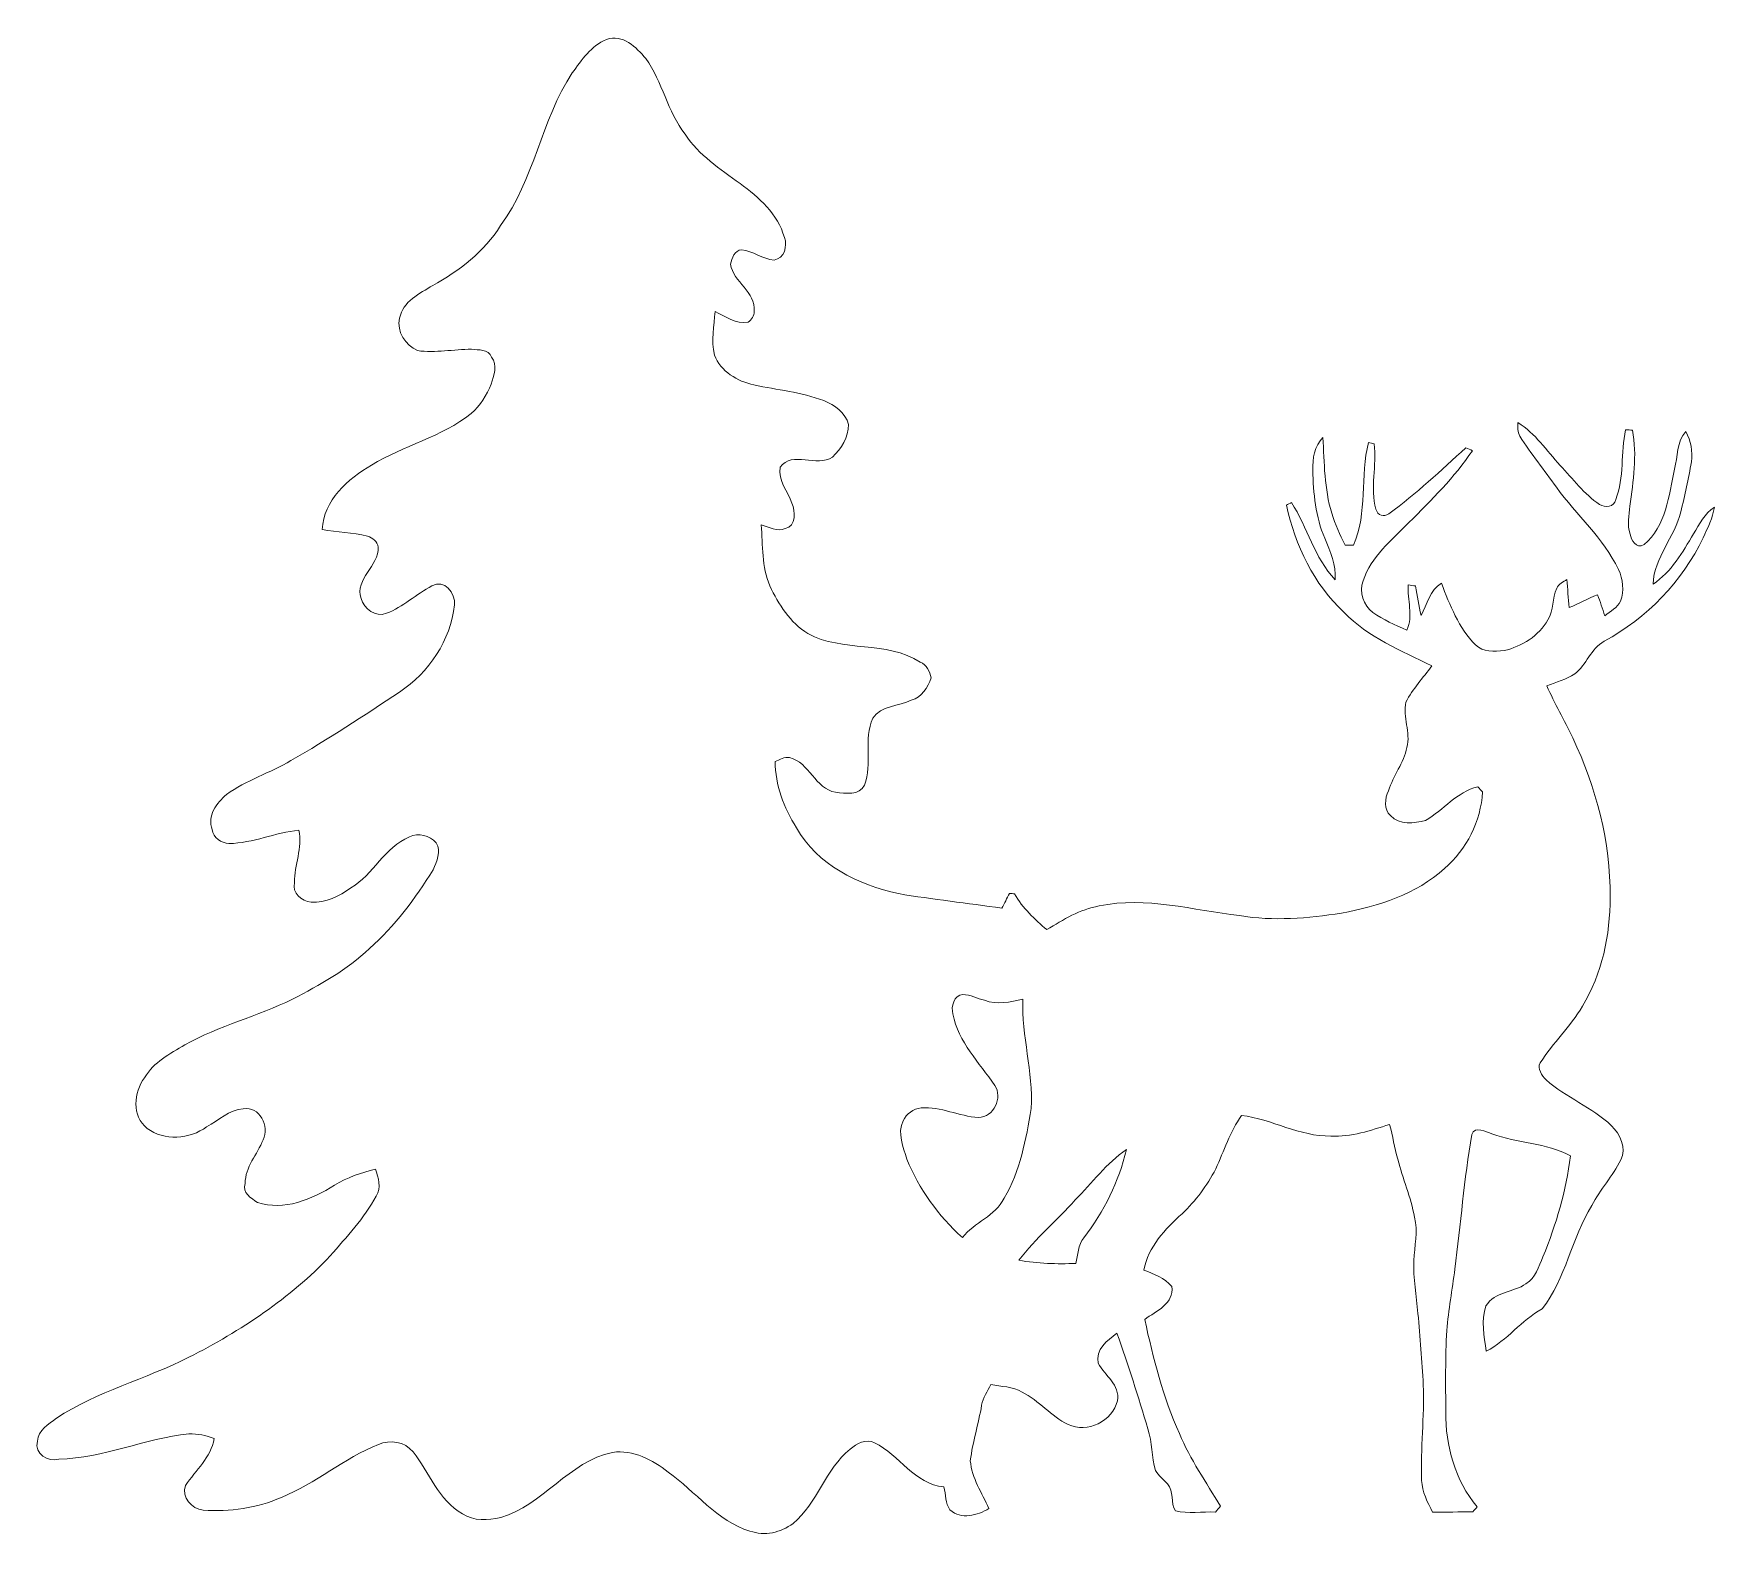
# Model space of a CAD drawing. Header units: centimetres. Extents: x -16.3 to 16.2, y -14.5 to 14.5.
import ezdxf

# ---------------------------------------------------------------- set-up
doc = ezdxf.new("R2010")
doc.units = ezdxf.units.CM
doc.header["$MEASUREMENT"] = 0
doc.layers.add('Layer 1', color=7, linetype='Continuous')

msp = doc.modelspace()

# ---------------------------------------------------------------- linework, layer by layer
at = {"layer": 'Layer 1', "color": 251, "lineweight": 9}
for points, knots in [([(-5.20546, 14.42999), (-4.8915, 14.54253), (-4.62796, 14.27653), (-4.44346, 14.06063), (-4.44346, 14.06063), (-4.12137, 13.60872), (-4.02471, 13.03722), (-3.68358, 12.59555), (-3.68358, 12.59555), (-3.41511, 12.19444), (-3.00977, 11.92103), (-2.62208, 11.64693), (-2.62208, 11.64693), (-2.25588, 11.37881), (-1.89147, 11.05391), (-1.76517, 10.60165), (-1.76517, 10.60165), (-1.69779, 10.43655), (-1.76729, 10.19313), (-1.96237, 10.16491), (-1.96237, 10.16491), (-2.18533, 10.17655), (-2.36807, 10.34623), (-2.59067, 10.36246), (-2.59067, 10.36246), (-2.7279, 10.35788), (-2.77941, 10.19701), (-2.80692, 10.08659), (-2.80692, 10.08659), (-2.75366, 9.73416), (-2.31303, 9.5546), (-2.34796, 9.17043), (-2.34796, 9.17043), (-2.34972, 9.08752), (-2.40193, 9.01415), (-2.46402, 8.96299), (-2.46402, 8.96299), (-2.70391, 8.91537), (-2.90147, 9.07659), (-3.10502, 9.1729), (-3.10502, 9.1729), (-3.12019, 8.8942), (-3.18581, 8.60422), (-3.11843, 8.32799), (-3.11843, 8.32799), (-2.99531, 8.00732), (-2.67322, 7.82281), (-2.3536, 7.74979), (-2.3536, 7.74979), (-1.90381, 7.65172), (-1.43709, 7.61291), (-1.00423, 7.4464), (-1.00423, 7.4464), (-0.79256, 7.36385), (-0.58478, 7.21357), (-0.52233, 6.98356), (-0.52233, 6.98356), (-0.52657, 6.73979), (-0.66098, 6.51648), (-0.83737, 6.35632), (-0.83737, 6.35632), (-1.13017, 6.14324), (-1.61877, 6.48896), (-1.84455, 6.15841), (-1.84455, 6.15841), (-1.89887, 5.89488), (-1.69003, 5.69557), (-1.61806, 5.46167), (-1.61806, 5.46167), (-1.54857, 5.30539), (-1.53481, 5.02282), (-1.74718, 4.97308), (-1.74718, 4.97308), (-1.9024, 4.90781), (-2.0608, 5.0073), (-2.21108, 5.04328), (-2.21108, 5.04328), (-2.18321, 4.64923), (-2.20156, 4.23542), (-2.0481, 3.86394), (-2.0481, 3.86394), (-1.87665, 3.5094), (-1.65369, 3.15204), (-1.30903, 2.9439), (-1.30903, 2.9439), (-0.64016, 2.57348), (0.21039, 2.81408), (0.8602, 2.3918), (0.8602, 2.3918), (0.98791, 2.34312), (1.04047, 2.20589), (1.07363, 2.08559), (1.07363, 2.08559), (1.00272, 1.90532), (0.89477, 1.70459), (0.6884, 1.65802), (0.6884, 1.65802), (0.44569, 1.5402), (0.10244, 1.55007), (-0.0549, 1.30489), (-0.0549, 1.30489), (-0.24223, 0.90026), (-0.05596, 0.42577), (-0.21365, 0.01302), (-0.21365, 0.01302), (-0.31278, -0.19406), (-0.58901, -0.14538), (-0.77387, -0.12597), (-0.77387, -0.12597), (-1.17462, -0.05683), (-1.27657, 0.45117), (-1.66357, 0.54466), (-1.66357, 0.54466), (-1.76305, 0.56441), (-1.85442, 0.50232), (-1.94473, 0.47093), (-1.94473, 0.47093), (-1.94368, 0.01232), (-1.77117, -0.42654), (-1.53198, -0.81072), (-1.53198, -0.81072), (-1.13158, -1.52827), (-0.3343, -1.91703), (0.43969, -2.0853), (0.43969, -2.0853), (1.10362, -2.1989), (1.77495, -2.26592), (2.44135, -2.36858), (2.44135, -2.36858), (2.48862, -2.27122), (2.53695, -2.17455), (2.58987, -2.08001), (2.58987, -2.08001), (2.61386, -2.08283), (2.66184, -2.08848), (2.68583, -2.0913), (2.68583, -2.0913), (2.84211, -2.36435), (3.07212, -2.58095), (3.3113, -2.78133), (3.3113, -2.78133), (3.62527, -2.5873), (3.95053, -2.3901), (4.31954, -2.32378), (4.31954, -2.32378), (5.22935, -2.1294), (6.13529, -2.40774), (7.03628, -2.51075), (7.03628, -2.51075), (7.68927, -2.61905), (8.35743, -2.56367), (9.00725, -2.46101), (9.00725, -2.46101), (9.72163, -2.32942), (10.45047, -2.09871), (10.99657, -1.59776), (10.99657, -1.59776), (11.43083, -1.23264), (11.69718, -0.68442), (11.73422, -0.11962), (11.73422, -0.11962), (11.70318, -0.08717), (11.67213, -0.05471), (11.6418, -0.02226), (11.6418, -0.02226), (11.23398, -0.11186), (10.97963, -0.4724), (10.63215, -0.66855), (10.63215, -0.66855), (10.41201, -0.72605), (10.1245, -0.76485), (9.95517, -0.57577), (9.95517, -0.57577), (9.81476, -0.4597), (9.84439, -0.24239), (9.91564, -0.09599), (9.91564, -0.09599), (10.00773, 0.19505), (10.20881, 0.44023), (10.27196, 0.74151), (10.27196, 0.74151), (10.34816, 1.03114), (10.182, 1.32888), (10.2515, 1.6171), (10.2515, 1.6171), (10.38344, 1.87287), (10.58205, 2.087), (10.75174, 2.31807), (10.75174, 2.31807), (10.15731, 2.61158), (9.52337, 2.87087), (9.05276, 3.35488), (9.05276, 3.35488), (8.46467, 3.89746), (8.11367, 4.64993), (7.94292, 5.42252), (7.94292, 5.42252), (7.96691, 5.43698), (8.01488, 5.4652), (8.03888, 5.47931), (8.03888, 5.47931), (8.34191, 4.9953), (8.48338, 4.40651), (8.88131, 3.98353), (8.88131, 3.98353), (8.91024, 4.2654), (8.78252, 4.52963), (8.6827, 4.78434), (8.6827, 4.78434), (8.50631, 5.1985), (8.45868, 5.6557), (8.45268, 6.10196), (8.45268, 6.10196), (8.44245, 6.32598), (8.48513, 6.56869), (8.64707, 6.73485), (8.64707, 6.73485), (8.67247, 6.24413), (8.67317, 5.74319), (8.81781, 5.2687), (8.81781, 5.2687), (8.888, 5.0581), (8.97338, 4.85207), (9.0771, 4.65522), (9.0771, 4.65522), (9.13072, 4.65381), (9.18469, 4.65205), (9.23902, 4.64993), (9.23902, 4.64993), (9.51384, 5.28035), (9.36391, 5.9859), (9.52759, 6.63854), (9.52759, 6.63854), (9.55582, 6.63219), (9.61191, 6.61914), (9.64013, 6.61279), (9.64013, 6.61279), (9.68811, 6.19263), (9.55723, 5.76083), (9.67047, 5.34808), (9.67047, 5.34808), (9.70081, 5.2306), (9.82569, 5.18192), (9.92271, 5.26059), (9.92271, 5.26059), (10.45399, 5.64124), (10.92389, 6.09985), (11.41108, 6.53482), (11.41108, 6.53482), (11.45235, 6.51613), (11.49363, 6.49778), (11.53561, 6.47873), (11.53561, 6.47873), (11.19095, 5.96262), (10.74468, 5.52553), (10.309, 5.08738), (10.309, 5.08738), (9.97457, 4.74836), (9.57699, 4.43227), (9.42318, 3.96202), (9.42318, 3.96202), (9.34698, 3.73977), (9.42565, 3.49317), (9.61262, 3.35206), (9.61262, 3.35206), (9.81335, 3.20778), (10.0416, 3.10935), (10.26736, 3.01163), (10.26736, 3.01163), (10.40284, 3.28503), (10.27267, 3.59689), (10.2956, 3.88546), (10.2956, 3.88546), (10.34322, 3.87841), (10.3912, 3.871), (10.43953, 3.86324), (10.43953, 3.86324), (10.47304, 3.67274), (10.49527, 3.47906), (10.5443, 3.29103), (10.5443, 3.29103), (10.66037, 3.50764), (10.70905, 3.78351), (10.9373, 3.91545), (10.9373, 3.91545), (11.10416, 3.49317), (11.2675, 3.05079), (11.59558, 2.72341), (11.59558, 2.72341), (11.74516, 2.58265), (11.95965, 2.595), (12.15015, 2.61299), (12.15015, 2.61299), (12.49199, 2.6959), (12.82113, 2.89592), (12.99576, 3.20954), (12.99576, 3.20954), (13.11288, 3.39475), (13.07795, 3.62547), (13.16685, 3.8202), (13.16685, 3.8202), (13.2046, 3.9031), (13.2935, 3.9405), (13.36476, 3.98883), (13.36476, 3.98883), (13.37746, 3.80856), (13.38734, 3.62652), (13.40604, 3.4459), (13.40604, 3.4459), (13.5916, 3.5214), (13.76552, 3.623), (13.9539, 3.69249), (13.9539, 3.69249), (14.00823, 3.5602), (14.05338, 3.42544), (14.09466, 3.28786), (14.09466, 3.28786), (14.20155, 3.37429), (14.34337, 3.43885), (14.39981, 3.5722), (14.39981, 3.5722), (14.47248, 3.77081), (14.45167, 3.99518), (14.35995, 4.18356), (14.35995, 4.18356), (14.06961, 4.78928), (13.54927, 5.23272), (13.16227, 5.77106), (13.16227, 5.77106), (12.9319, 6.10479), (12.66908, 6.41594), (12.45389, 6.75954), (12.45389, 6.75954), (12.40309, 6.83715), (12.41897, 6.93381), (12.41791, 7.02095), (12.41791, 7.02095), (12.75163, 6.81281), (12.97212, 6.4805), (13.23353, 6.19545), (13.23353, 6.19545), (13.47659, 5.93475), (13.69496, 5.63806), (13.99694, 5.44015), (13.99694, 5.44015), (14.10101, 5.36642), (14.27952, 5.39006), (14.30668, 5.53505), (14.30668, 5.53505), (14.47848, 5.96191), (14.39805, 6.43851), (14.49718, 6.88125), (14.49718, 6.88125), (14.53105, 6.88019), (14.59913, 6.87808), (14.633, 6.87702), (14.633, 6.87702), (14.72155, 6.38807), (14.64923, 5.89312), (14.57726, 5.40699), (14.57726, 5.40699), (14.56456, 5.22813), (14.52505, 5.04222), (14.58537, 4.86618), (14.58537, 4.86618), (14.60725, 4.75294), (14.6965, 4.57338), (14.8556, 4.66263), (14.8556, 4.66263), (15.27682, 5.02105), (15.33855, 5.61513), (15.44439, 6.12348), (15.44439, 6.12348), (15.50753, 6.36443), (15.48249, 6.65653), (15.66523, 6.8495), (15.66523, 6.8495), (15.7566, 6.66994), (15.80316, 6.46286), (15.77, 6.26213), (15.77, 6.26213), (15.71391, 5.93757), (15.64371, 5.61548), (15.56645, 5.29551), (15.56645, 5.29551), (15.44403, 4.80657), (15.05316, 4.42027), (15.02846, 3.90028), (15.02846, 3.90028), (15.38406, 4.13488), (15.59961, 4.51517), (15.81304, 4.87148), (15.81304, 4.87148), (15.92487, 5.05845), (16.0307, 5.26235), (16.21485, 5.389), (16.21485, 5.389), (16.18381, 5.17839), (16.08856, 4.98648), (15.99719, 4.79669), (15.99719, 4.79669), (15.59855, 3.94438), (14.90817, 3.24164), (14.08267, 2.79503), (14.08267, 2.79503), (13.82584, 2.65356), (13.74365, 2.33853), (13.51716, 2.16355), (13.51716, 2.16355), (13.35206, 2.05349), (13.15909, 2.00233), (12.97565, 1.93354), (12.97565, 1.93354), (13.12382, 1.59029), (13.3189, 1.26997), (13.47518, 0.93024), (13.47518, 0.93024), (13.92603, -0.03213), (14.21213, -1.08518), (14.19873, -2.15339), (14.19873, -2.15339), (14.20261, -2.88575), (14.04492, -3.63188), (13.66286, -4.26335), (13.66286, -4.26335), (13.43144, -4.65635), (13.09665, -4.97349), (12.84759, -5.35414), (12.84759, -5.35414), (12.78233, -5.47267), (12.88252, -5.59932), (12.96013, -5.68469), (12.96013, -5.68469), (13.34783, -6.02724), (13.85018, -6.21245), (14.22448, -6.57228), (14.22448, -6.57228), (14.39135, -6.73491), (14.52258, -7.00479), (14.40687, -7.23233), (14.40687, -7.23233), (14.24918, -7.54418), (14.00717, -7.80489), (13.8456, -8.11568), (13.8456, -8.11568), (13.45684, -8.74927), (13.34183, -9.5208), (12.88498, -10.11523), (12.88498, -10.11523), (12.48035, -10.33042), (12.21294, -10.72307), (11.80513, -10.93226), (11.80513, -10.93226), (11.76139, -10.6444), (11.70212, -10.34136), (11.79949, -10.05737), (11.79949, -10.05737), (11.96071, -9.77727), (12.33218, -9.80267), (12.57242, -9.62734), (12.57242, -9.62734), (12.76187, -9.51692), (12.81725, -9.2929), (12.90015, -9.10734), (12.90015, -9.10734), (13.15627, -8.48187), (13.3503, -7.82852), (13.43285, -7.15613), (13.43285, -7.15613), (12.96295, -6.90319), (12.40803, -6.9113), (11.91343, -6.7268), (11.91343, -6.7268), (11.79596, -6.69646), (11.58641, -6.56558), (11.52432, -6.74232), (11.52432, -6.74232), (11.37474, -7.6038), (11.31336, -8.47905), (11.19694, -9.34547), (11.19694, -9.34547), (11.15038, -9.74093), (11.07171, -10.13216), (11.04207, -10.5301), (11.04207, -10.5301), (11.01068, -11.05327), (11.01985, -11.57785), (11.02161, -12.10207), (11.02161, -12.10207), (11.01703, -12.75965), (11.19765, -13.42922), (11.62768, -13.93899), (11.62768, -13.93899), (11.60052, -13.9718), (11.57336, -14.00531), (11.5469, -14.03882), (11.5469, -14.03882), (11.2869, -14.04059), (11.02761, -14.042), (10.76832, -14.04412), (10.76832, -14.04412), (10.66848, -13.85044), (10.5623, -13.65218), (10.55524, -13.42852), (10.55524, -13.42852), (10.53266, -12.81327), (10.61027, -12.19909), (10.58734, -11.58384), (10.58734, -11.58384), (10.563, -11.12206), (10.52596, -10.66168), (10.48398, -10.20166), (10.48398, -10.20166), (10.45258, -9.86158), (10.38979, -9.52292), (10.40707, -9.18002), (10.40707, -9.18002), (10.41201, -8.90026), (10.49033, -8.61628), (10.41519, -8.3397), (10.41519, -8.3397), (10.34922, -7.95447), (10.19012, -7.59428), (10.0931, -7.21751), (10.0931, -7.21751), (10.03313, -6.99597), (9.99538, -6.76913), (9.93506, -6.54794), (9.93506, -6.54794), (9.56605, -6.66189), (9.19387, -6.79594), (8.80088, -6.77195), (8.80088, -6.77195), (8.19586, -6.78677), (7.66352, -6.44211), (7.07227, -6.37367), (7.07227, -6.37367), (6.85037, -6.69046), (6.73536, -7.06053), (6.57485, -7.40837), (6.57485, -7.40837), (6.4034, -7.72657), (6.19208, -8.02784), (5.92503, -8.27338), (5.92503, -8.27338), (5.60048, -8.57042), (5.26287, -8.91085), (5.18737, -9.36311), (5.18737, -9.36311), (5.37893, -9.44037), (5.58778, -9.51833), (5.7243, -9.68025), (5.7243, -9.68025), (5.77687, -10.00446), (5.42479, -10.15827), (5.20219, -10.31737), (5.20219, -10.31737), (5.36553, -11.06949), (5.55391, -11.82091), (5.87282, -12.5247), (5.87282, -12.5247), (6.0792, -13.02388), (6.39317, -13.46591), (6.6641, -13.93052), (6.6641, -13.93052), (6.6327, -13.96756), (6.60166, -14.00531), (6.57062, -14.04341), (6.57062, -14.04341), (6.31556, -14.02507), (6.04251, -14.08398), (5.79556, -14.01625), (5.79556, -14.01625), (5.69114, -13.87267), (5.77722, -13.63419), (5.64175, -13.49907), (5.64175, -13.49907), (5.56696, -13.40982), (5.46501, -13.34315), (5.41033, -13.23943), (5.41033, -13.23943), (5.33483, -12.9752), (5.34612, -12.69403), (5.26252, -12.43157), (5.26252, -12.43157), (5.07519, -11.81244), (4.88398, -11.19402), (4.66385, -10.58619), (4.66385, -10.58619), (4.47829, -10.72271), (4.24546, -10.90016), (4.30472, -11.16615), (4.30472, -11.16615), (4.42855, -11.40745), (4.73158, -11.58173), (4.67408, -11.889), (4.67408, -11.889), (4.58165, -12.28411), (4.08988, -12.52576), (3.72088, -12.34761), (3.72088, -12.34761), (3.38962, -12.18921), (3.15925, -11.88547), (2.83082, -11.72248), (2.83082, -11.72248), (2.64879, -11.61454), (2.4283, -11.61454), (2.22651, -11.5782), (2.22651, -11.5782), (2.15737, -11.7052), (2.07235, -11.83008), (2.04906, -11.97613), (2.04906, -11.97613), (1.98874, -12.33667), (1.8755, -12.68627), (1.82963, -13.04893), (1.82963, -13.04893), (1.85786, -13.38795), (2.05612, -13.67229), (2.19088, -13.97427), (2.19088, -13.97427), (1.9651, -14.10373), (1.65325, -14.19793), (1.43558, -14.00037), (1.43558, -14.00037), (1.34668, -13.87161), (1.35903, -13.70298), (1.31987, -13.55587), (1.31987, -13.55587), (0.74802, -13.50542), (0.46227, -12.93463), (-0.01998, -12.7025), (-0.01998, -12.7025), (-0.18508, -12.62136), (-0.36535, -12.71943), (-0.49376, -12.82456), (-0.49376, -12.82456), (-0.97318, -13.21262), (-1.12241, -13.86878), (-1.5976, -14.26248), (-1.5976, -14.26248), (-1.83149, -14.43993), (-2.14935, -14.51225), (-2.43051, -14.40959), (-2.43051, -14.40959), (-3.06904, -14.21945), (-3.48143, -13.64124), (-4.00954, -13.27188), (-4.00954, -13.27188), (-4.31046, -13.02882), (-4.68829, -12.83303), (-5.08763, -12.88806), (-5.08763, -12.88806), (-5.9336, -13.06375), (-6.43314, -13.90653), (-7.24911, -14.14924), (-7.24911, -14.14924), (-7.49253, -14.20569), (-7.77228, -14.21909), (-7.98994, -14.07516), (-7.98994, -14.07516), (-8.45207, -13.81305), (-8.62988, -13.2733), (-8.94386, -12.87677), (-8.94386, -12.87677), (-9.10578, -12.67992), (-9.38659, -12.63653), (-9.61449, -12.7346), (-9.61449, -12.7346), (-10.27593, -13.00307), (-10.82346, -13.48884), (-11.48527, -13.75731), (-11.48527, -13.75731), (-11.95905, -13.9665), (-12.48574, -14.04094), (-13.0008, -14.00496), (-13.0008, -14.00496), (-13.22129, -13.97568), (-13.43225, -13.76225), (-13.34053, -13.52553), (-13.34053, -13.52553), (-13.14332, -13.23167), (-12.85581, -12.98755), (-12.78596, -12.62136), (-12.78596, -12.62136), (-12.94259, -12.56315), (-13.10946, -12.52223), (-13.27773, -12.53105), (-13.27773, -12.53105), (-14.12828, -12.61925), (-14.92908, -12.99601), (-15.78845, -13.02), (-15.78845, -13.02), (-15.99377, -13.07856), (-16.27916, -12.91417), (-16.20191, -12.6711), (-16.20191, -12.6711), (-16.19132, -12.45838), (-15.99271, -12.33879), (-15.83819, -12.22696), (-15.83819, -12.22696), (-15.04621, -11.70837), (-14.11593, -11.47378), (-13.27738, -11.04833), (-13.27738, -11.04833), (-12.27373, -10.54174), (-11.32193, -9.90815), (-10.54476, -9.09041), (-10.54476, -9.09041), (-10.23008, -8.71929), (-9.88929, -8.36157), (-9.65364, -7.93259), (-9.65364, -7.93259), (-9.56016, -7.77032), (-9.60884, -7.57488), (-9.67092, -7.41048), (-9.67092, -7.41048), (-9.94644, -7.48104), (-10.21915, -7.57558), (-10.46468, -7.72093), (-10.46468, -7.72093), (-10.89824, -7.99892), (-11.43941, -8.22505), (-11.95376, -8.05501), (-11.95376, -8.05501), (-12.07335, -7.9721), (-12.25256, -7.87333), (-12.18976, -7.69129), (-12.18976, -7.69129), (-12.19012, -7.37168), (-11.95305, -7.12685), (-11.84263, -6.84286), (-11.84263, -6.84286), (-11.71739, -6.58886), (-11.90684, -6.18846), (-12.22645, -6.24349), (-12.22645, -6.24349), (-12.49456, -6.2696), (-12.70729, -6.46539), (-12.93413, -6.5931), (-12.93413, -6.5931), (-13.25868, -6.83616), (-13.75504, -6.86615), (-14.08665, -6.6252), (-14.08665, -6.6252), (-14.37981, -6.38496), (-14.35123, -5.92493), (-14.13251, -5.64377), (-14.13251, -5.64377), (-13.95753, -5.34426), (-13.64356, -5.17916), (-13.35569, -5.00912), (-13.35569, -5.00912), (-12.69529, -4.63835), (-11.95093, -4.45738), (-11.27254, -4.12647), (-11.27254, -4.12647), (-10.74479, -3.85272), (-10.22232, -3.55427), (-9.78381, -3.14787), (-9.78381, -3.14787), (-9.29946, -2.70725), (-8.89482, -2.18267), (-8.55721, -1.62316), (-8.55721, -1.62316), (-8.48595, -1.46865), (-8.39492, -1.26404), (-8.49477, -1.10493), (-8.49477, -1.10493), (-8.61789, -0.95924), (-8.84155, -0.90103), (-9.01547, -0.98781), (-9.01547, -0.98781), (-9.49101, -1.19101), (-9.71079, -1.71242), (-10.14471, -1.97418), (-10.14471, -1.97418), (-10.37014, -2.13187), (-10.63154, -2.26592), (-10.91518, -2.25075), (-10.91518, -2.25075), (-11.09404, -2.22782), (-11.29265, -2.0793), (-11.23338, -1.87081), (-11.23338, -1.87081), (-11.24256, -1.53144), (-11.0764, -1.20018), (-11.15083, -0.8601), (-11.15083, -0.8601), (-11.6098, -0.90279), (-12.03913, -1.10881), (-12.50268, -1.11763), (-12.50268, -1.11763), (-12.64802, -1.10211), (-12.80995, -1.00968), (-12.82547, -0.84776), (-12.82547, -0.84776), (-12.93166, -0.58847), (-12.73904, -0.32882), (-12.5503, -0.17042), (-12.5503, -0.17042), (-12.1686, 0.11039), (-11.70858, 0.24727), (-11.30394, 0.4868), (-11.30394, 0.4868), (-10.58604, 0.89955), (-9.8953, 1.35675), (-9.20456, 1.81183), (-9.20456, 1.81183), (-8.63271, 2.1886), (-8.22136, 2.81196), (-8.1427, 3.4967), (-8.1427, 3.4967), (-8.11836, 3.71895), (-8.34307, 4.0114), (-8.57767, 3.86535), (-8.57767, 3.86535), (-8.88318, 3.70943), (-9.13577, 3.45331), (-9.45997, 3.33478), (-9.45997, 3.33478), (-9.66987, 3.24729), (-9.88929, 3.42615), (-9.94751, 3.61876), (-9.94751, 3.61876), (-10.07557, 4.00893), (-9.59896, 4.24106), (-9.61766, 4.61642), (-9.61766, 4.61642), (-9.63318, 4.7226), (-9.72632, 4.79951), (-9.82545, 4.82597), (-9.82545, 4.82597), (-10.11226, 4.90358), (-10.41353, 4.89088), (-10.70245, 4.9572), (-10.70245, 4.9572), (-10.66612, 5.51847), (-10.20398, 5.93722), (-9.74501, 6.19792), (-9.74501, 6.19792), (-9.12977, 6.58492), (-8.3907, 6.73661), (-7.82026, 7.20016), (-7.82026, 7.20016), (-7.64316, 7.34798), (-7.51863, 7.55294), (-7.43185, 7.76425), (-7.43185, 7.76425), (-7.38705, 7.93359), (-7.29815, 8.13185), (-7.42515, 8.28954), (-7.42515, 8.28954), (-7.48688, 8.44335), (-7.6795, 8.42254), (-7.81214, 8.44265), (-7.81214, 8.44265), (-8.16034, 8.43488), (-8.50888, 8.36927), (-8.85707, 8.41266), (-8.85707, 8.41266), (-9.0892, 8.52167), (-9.26734, 8.77602), (-9.20315, 9.04166), (-9.20315, 9.04166), (-9.14529, 9.36269), (-8.81368, 9.51756), (-8.56426, 9.67313), (-8.56426, 9.67313), (-8.0478, 9.95324), (-7.56979, 10.32895), (-7.25158, 10.82954), (-7.25158, 10.82954), (-6.6, 11.72066), (-6.4663, 12.86577), (-5.86587, 13.7837), (-5.86587, 13.7837), (-5.68384, 14.02994), (-5.50074, 14.30969), (-5.20546, 14.42999), (-5.20546, 14.42999), (-5.20546, 14.42999), (-5.20546, 14.42999), (-5.20546, 14.42999)], [0, 0, 0, 0, 0.0045045, 0.0045045, 0.0045045, 0.0045045, 0.00900901, 0.00900901, 0.00900901, 0.00900901, 0.01351351, 0.01351351, 0.01351351, 0.01351351, 0.01801802, 0.01801802, 0.01801802, 0.01801802, 0.02252252, 0.02252252, 0.02252252, 0.02252252, 0.02702703, 0.02702703, 0.02702703, 0.02702703, 0.03153153, 0.03153153, 0.03153153, 0.03153153, 0.03603604, 0.03603604, 0.03603604, 0.03603604, 0.04054054, 0.04054054, 0.04054054, 0.04054054, 0.04504505, 0.04504505, 0.04504505, 0.04504505, 0.04954955, 0.04954955, 0.04954955, 0.04954955, 0.05405405, 0.05405405, 0.05405405, 0.05405405, 0.05855856, 0.05855856, 0.05855856, 0.05855856, 0.06306306, 0.06306306, 0.06306306, 0.06306306, 0.06756757, 0.06756757, 0.06756757, 0.06756757, 0.07207207, 0.07207207, 0.07207207, 0.07207207, 0.07657658, 0.07657658, 0.07657658, 0.07657658, 0.08108108, 0.08108108, 0.08108108, 0.08108108, 0.08558559, 0.08558559, 0.08558559, 0.08558559, 0.09009009, 0.09009009, 0.09009009, 0.09009009, 0.09459459, 0.09459459, 0.09459459, 0.09459459, 0.0990991, 0.0990991, 0.0990991, 0.0990991, 0.1036036, 0.1036036, 0.1036036, 0.1036036, 0.10810811, 0.10810811, 0.10810811, 0.10810811, 0.11261261, 0.11261261, 0.11261261, 0.11261261, 0.11711712, 0.11711712, 0.11711712, 0.11711712, 0.12162162, 0.12162162, 0.12162162, 0.12162162, 0.12612613, 0.12612613, 0.12612613, 0.12612613, 0.13063063, 0.13063063, 0.13063063, 0.13063063, 0.13513514, 0.13513514, 0.13513514, 0.13513514, 0.13963964, 0.13963964, 0.13963964, 0.13963964, 0.14414414, 0.14414414, 0.14414414, 0.14414414, 0.14864865, 0.14864865, 0.14864865, 0.14864865, 0.15315315, 0.15315315, 0.15315315, 0.15315315, 0.15765766, 0.15765766, 0.15765766, 0.15765766, 0.16216216, 0.16216216, 0.16216216, 0.16216216, 0.16666667, 0.16666667, 0.16666667, 0.16666667, 0.17117117, 0.17117117, 0.17117117, 0.17117117, 0.17567568, 0.17567568, 0.17567568, 0.17567568, 0.18018018, 0.18018018, 0.18018018, 0.18018018, 0.18468468, 0.18468468, 0.18468468, 0.18468468, 0.18918919, 0.18918919, 0.18918919, 0.18918919, 0.19369369, 0.19369369, 0.19369369, 0.19369369, 0.1981982, 0.1981982, 0.1981982, 0.1981982, 0.2027027, 0.2027027, 0.2027027, 0.2027027, 0.20720721, 0.20720721, 0.20720721, 0.20720721, 0.21171171, 0.21171171, 0.21171171, 0.21171171, 0.21621622, 0.21621622, 0.21621622, 0.21621622, 0.22072072, 0.22072072, 0.22072072, 0.22072072, 0.22522523, 0.22522523, 0.22522523, 0.22522523, 0.22972973, 0.22972973, 0.22972973, 0.22972973, 0.23423423, 0.23423423, 0.23423423, 0.23423423, 0.23873874, 0.23873874, 0.23873874, 0.23873874, 0.24324324, 0.24324324, 0.24324324, 0.24324324, 0.24774775, 0.24774775, 0.24774775, 0.24774775, 0.25225225, 0.25225225, 0.25225225, 0.25225225, 0.25675676, 0.25675676, 0.25675676, 0.25675676, 0.26126126, 0.26126126, 0.26126126, 0.26126126, 0.26576577, 0.26576577, 0.26576577, 0.26576577, 0.27027027, 0.27027027, 0.27027027, 0.27027027, 0.27477477, 0.27477477, 0.27477477, 0.27477477, 0.27927928, 0.27927928, 0.27927928, 0.27927928, 0.28378378, 0.28378378, 0.28378378, 0.28378378, 0.28828829, 0.28828829, 0.28828829, 0.28828829, 0.29279279, 0.29279279, 0.29279279, 0.29279279, 0.2972973, 0.2972973, 0.2972973, 0.2972973, 0.3018018, 0.3018018, 0.3018018, 0.3018018, 0.30630631, 0.30630631, 0.30630631, 0.30630631, 0.31081081, 0.31081081, 0.31081081, 0.31081081, 0.31531532, 0.31531532, 0.31531532, 0.31531532, 0.31981982, 0.31981982, 0.31981982, 0.31981982, 0.32432432, 0.32432432, 0.32432432, 0.32432432, 0.32882883, 0.32882883, 0.32882883, 0.32882883, 0.33333333, 0.33333333, 0.33333333, 0.33333333, 0.33783784, 0.33783784, 0.33783784, 0.33783784, 0.34234234, 0.34234234, 0.34234234, 0.34234234, 0.34684685, 0.34684685, 0.34684685, 0.34684685, 0.35135135, 0.35135135, 0.35135135, 0.35135135, 0.35585586, 0.35585586, 0.35585586, 0.35585586, 0.36036036, 0.36036036, 0.36036036, 0.36036036, 0.36486486, 0.36486486, 0.36486486, 0.36486486, 0.36936937, 0.36936937, 0.36936937, 0.36936937, 0.37387387, 0.37387387, 0.37387387, 0.37387387, 0.37837838, 0.37837838, 0.37837838, 0.37837838, 0.38288288, 0.38288288, 0.38288288, 0.38288288, 0.38738739, 0.38738739, 0.38738739, 0.38738739, 0.39189189, 0.39189189, 0.39189189, 0.39189189, 0.3963964, 0.3963964, 0.3963964, 0.3963964, 0.4009009, 0.4009009, 0.4009009, 0.4009009, 0.40540541, 0.40540541, 0.40540541, 0.40540541, 0.40990991, 0.40990991, 0.40990991, 0.40990991, 0.41441441, 0.41441441, 0.41441441, 0.41441441, 0.41891892, 0.41891892, 0.41891892, 0.41891892, 0.42342342, 0.42342342, 0.42342342, 0.42342342, 0.42792793, 0.42792793, 0.42792793, 0.42792793, 0.43243243, 0.43243243, 0.43243243, 0.43243243, 0.43693694, 0.43693694, 0.43693694, 0.43693694, 0.44144144, 0.44144144, 0.44144144, 0.44144144, 0.44594595, 0.44594595, 0.44594595, 0.44594595, 0.45045045, 0.45045045, 0.45045045, 0.45045045, 0.45495495, 0.45495495, 0.45495495, 0.45495495, 0.45945946, 0.45945946, 0.45945946, 0.45945946, 0.46396396, 0.46396396, 0.46396396, 0.46396396, 0.46846847, 0.46846847, 0.46846847, 0.46846847, 0.47297297, 0.47297297, 0.47297297, 0.47297297, 0.47747748, 0.47747748, 0.47747748, 0.47747748, 0.48198198, 0.48198198, 0.48198198, 0.48198198, 0.48648649, 0.48648649, 0.48648649, 0.48648649, 0.49099099, 0.49099099, 0.49099099, 0.49099099, 0.4954955, 0.4954955, 0.4954955, 0.4954955, 0.5, 0.5, 0.5, 0.5, 0.5045045, 0.5045045, 0.5045045, 0.5045045, 0.50900901, 0.50900901, 0.50900901, 0.50900901, 0.51351351, 0.51351351, 0.51351351, 0.51351351, 0.51801802, 0.51801802, 0.51801802, 0.51801802, 0.52252252, 0.52252252, 0.52252252, 0.52252252, 0.52702703, 0.52702703, 0.52702703, 0.52702703, 0.53153153, 0.53153153, 0.53153153, 0.53153153, 0.53603604, 0.53603604, 0.53603604, 0.53603604, 0.54054054, 0.54054054, 0.54054054, 0.54054054, 0.54504505, 0.54504505, 0.54504505, 0.54504505, 0.54954955, 0.54954955, 0.54954955, 0.54954955, 0.55405405, 0.55405405, 0.55405405, 0.55405405, 0.55855856, 0.55855856, 0.55855856, 0.55855856, 0.56306306, 0.56306306, 0.56306306, 0.56306306, 0.56756757, 0.56756757, 0.56756757, 0.56756757, 0.57207207, 0.57207207, 0.57207207, 0.57207207, 0.57657658, 0.57657658, 0.57657658, 0.57657658, 0.58108108, 0.58108108, 0.58108108, 0.58108108, 0.58558559, 0.58558559, 0.58558559, 0.58558559, 0.59009009, 0.59009009, 0.59009009, 0.59009009, 0.59459459, 0.59459459, 0.59459459, 0.59459459, 0.5990991, 0.5990991, 0.5990991, 0.5990991, 0.6036036, 0.6036036, 0.6036036, 0.6036036, 0.60810811, 0.60810811, 0.60810811, 0.60810811, 0.61261261, 0.61261261, 0.61261261, 0.61261261, 0.61711712, 0.61711712, 0.61711712, 0.61711712, 0.62162162, 0.62162162, 0.62162162, 0.62162162, 0.62612613, 0.62612613, 0.62612613, 0.62612613, 0.63063063, 0.63063063, 0.63063063, 0.63063063, 0.63513514, 0.63513514, 0.63513514, 0.63513514, 0.63963964, 0.63963964, 0.63963964, 0.63963964, 0.64414414, 0.64414414, 0.64414414, 0.64414414, 0.64864865, 0.64864865, 0.64864865, 0.64864865, 0.65315315, 0.65315315, 0.65315315, 0.65315315, 0.65765766, 0.65765766, 0.65765766, 0.65765766, 0.66216216, 0.66216216, 0.66216216, 0.66216216, 0.66666667, 0.66666667, 0.66666667, 0.66666667, 0.67117117, 0.67117117, 0.67117117, 0.67117117, 0.67567568, 0.67567568, 0.67567568, 0.67567568, 0.68018018, 0.68018018, 0.68018018, 0.68018018, 0.68468468, 0.68468468, 0.68468468, 0.68468468, 0.68918919, 0.68918919, 0.68918919, 0.68918919, 0.69369369, 0.69369369, 0.69369369, 0.69369369, 0.6981982, 0.6981982, 0.6981982, 0.6981982, 0.7027027, 0.7027027, 0.7027027, 0.7027027, 0.70720721, 0.70720721, 0.70720721, 0.70720721, 0.71171171, 0.71171171, 0.71171171, 0.71171171, 0.71621622, 0.71621622, 0.71621622, 0.71621622, 0.72072072, 0.72072072, 0.72072072, 0.72072072, 0.72522523, 0.72522523, 0.72522523, 0.72522523, 0.72972973, 0.72972973, 0.72972973, 0.72972973, 0.73423423, 0.73423423, 0.73423423, 0.73423423, 0.73873874, 0.73873874, 0.73873874, 0.73873874, 0.74324324, 0.74324324, 0.74324324, 0.74324324, 0.74774775, 0.74774775, 0.74774775, 0.74774775, 0.75225225, 0.75225225, 0.75225225, 0.75225225, 0.75675676, 0.75675676, 0.75675676, 0.75675676, 0.76126126, 0.76126126, 0.76126126, 0.76126126, 0.76576577, 0.76576577, 0.76576577, 0.76576577, 0.77027027, 0.77027027, 0.77027027, 0.77027027, 0.77477477, 0.77477477, 0.77477477, 0.77477477, 0.77927928, 0.77927928, 0.77927928, 0.77927928, 0.78378378, 0.78378378, 0.78378378, 0.78378378, 0.78828829, 0.78828829, 0.78828829, 0.78828829, 0.79279279, 0.79279279, 0.79279279, 0.79279279, 0.7972973, 0.7972973, 0.7972973, 0.7972973, 0.8018018, 0.8018018, 0.8018018, 0.8018018, 0.80630631, 0.80630631, 0.80630631, 0.80630631, 0.81081081, 0.81081081, 0.81081081, 0.81081081, 0.81531532, 0.81531532, 0.81531532, 0.81531532, 0.81981982, 0.81981982, 0.81981982, 0.81981982, 0.82432432, 0.82432432, 0.82432432, 0.82432432, 0.82882883, 0.82882883, 0.82882883, 0.82882883, 0.83333333, 0.83333333, 0.83333333, 0.83333333, 0.83783784, 0.83783784, 0.83783784, 0.83783784, 0.84234234, 0.84234234, 0.84234234, 0.84234234, 0.84684685, 0.84684685, 0.84684685, 0.84684685, 0.85135135, 0.85135135, 0.85135135, 0.85135135, 0.85585586, 0.85585586, 0.85585586, 0.85585586, 0.86036036, 0.86036036, 0.86036036, 0.86036036, 0.86486486, 0.86486486, 0.86486486, 0.86486486, 0.86936937, 0.86936937, 0.86936937, 0.86936937, 0.87387387, 0.87387387, 0.87387387, 0.87387387, 0.87837838, 0.87837838, 0.87837838, 0.87837838, 0.88288288, 0.88288288, 0.88288288, 0.88288288, 0.88738739, 0.88738739, 0.88738739, 0.88738739, 0.89189189, 0.89189189, 0.89189189, 0.89189189, 0.8963964, 0.8963964, 0.8963964, 0.8963964, 0.9009009, 0.9009009, 0.9009009, 0.9009009, 0.90540541, 0.90540541, 0.90540541, 0.90540541, 0.90990991, 0.90990991, 0.90990991, 0.90990991, 0.91441441, 0.91441441, 0.91441441, 0.91441441, 0.91891892, 0.91891892, 0.91891892, 0.91891892, 0.92342342, 0.92342342, 0.92342342, 0.92342342, 0.92792793, 0.92792793, 0.92792793, 0.92792793, 0.93243243, 0.93243243, 0.93243243, 0.93243243, 0.93693694, 0.93693694, 0.93693694, 0.93693694, 0.94144144, 0.94144144, 0.94144144, 0.94144144, 0.94594595, 0.94594595, 0.94594595, 0.94594595, 0.95045045, 0.95045045, 0.95045045, 0.95045045, 0.95495495, 0.95495495, 0.95495495, 0.95495495, 0.95945946, 0.95945946, 0.95945946, 0.95945946, 0.96396396, 0.96396396, 0.96396396, 0.96396396, 0.96846847, 0.96846847, 0.96846847, 0.96846847, 0.97297297, 0.97297297, 0.97297297, 0.97297297, 0.97747748, 0.97747748, 0.97747748, 0.97747748, 0.98198198, 0.98198198, 0.98198198, 0.98198198, 0.98648649, 0.98648649, 0.98648649, 0.98648649, 0.99099099, 0.99099099, 0.99099099, 0.99099099, 1, 1, 1, 1]), ([(1.6857, -4.03828), (1.50755, -4.04604), (1.45463, -4.26864), (1.49203, -4.41222), (1.49203, -4.41222), (1.60033, -4.95409), (1.99967, -5.35414), (2.30412, -5.79158), (2.30412, -5.79158), (2.4604, -6.03324), (2.28437, -6.40612), (1.98768, -6.41106), (1.98768, -6.41106), (1.61127, -6.39625), (1.26025, -6.19269), (0.87855, -6.22973), (0.87855, -6.22973), (0.72791, -6.24243), (0.59244, -6.34192), (0.53177, -6.47985), (0.53177, -6.47985), (0.41429, -6.71516), (0.53177, -6.98856), (0.60197, -7.21822), (0.60197, -7.21822), (0.83833, -7.79677), (1.21298, -8.31465), (1.67653, -8.73269), (1.67653, -8.73269), (1.90936, -8.43636), (2.3147, -8.32347), (2.48263, -7.9721), (2.48263, -7.9721), (2.7966, -7.44788), (2.90667, -6.83475), (3.00685, -6.24067), (3.00685, -6.24067), (3.04672, -5.52947), (2.81847, -4.83732), (2.8474, -4.12436), (2.8474, -4.12436), (2.6061, -4.18892), (2.34681, -4.23301), (2.10339, -4.14799), (2.10339, -4.14799), (1.96404, -4.11377), (1.8314, -4.03793), (1.6857, -4.03828), (1.6857, -4.03828), (1.6857, -4.03828), (1.6857, -4.03828), (1.6857, -4.03828)], [0, 0, 0, 0, 0.07142857, 0.07142857, 0.07142857, 0.07142857, 0.14285714, 0.14285714, 0.14285714, 0.14285714, 0.21428571, 0.21428571, 0.21428571, 0.21428571, 0.28571429, 0.28571429, 0.28571429, 0.28571429, 0.35714286, 0.35714286, 0.35714286, 0.35714286, 0.42857143, 0.42857143, 0.42857143, 0.42857143, 0.5, 0.5, 0.5, 0.5, 0.57142857, 0.57142857, 0.57142857, 0.57142857, 0.64285714, 0.64285714, 0.64285714, 0.64285714, 0.71428571, 0.71428571, 0.71428571, 0.71428571, 0.78571429, 0.78571429, 0.78571429, 0.78571429, 0.85714286, 0.85714286, 0.85714286, 0.85714286, 1, 1, 1, 1]), ([(3.85811, -8.00527), (3.50992, -8.4092), (3.0887, -8.74575), (2.76979, -9.17472), (2.76979, -9.17472), (3.13315, -9.23893), (3.50357, -9.24881), (3.87187, -9.23505), (3.87187, -9.23505), (3.9082, -9.06572), (3.91173, -8.87945), (4.02532, -8.73975), (4.02532, -8.73975), (4.41726, -8.23528), (4.69631, -7.65249), (4.85012, -7.03301), (4.85012, -7.03301), (4.46242, -7.29265), (4.18584, -7.68), (3.85811, -8.00527)], [0, 0, 0, 0, 0.16666667, 0.16666667, 0.16666667, 0.16666667, 0.33333333, 0.33333333, 0.33333333, 0.33333333, 0.5, 0.5, 0.5, 0.5, 0.66666667, 0.66666667, 0.66666667, 0.66666667, 1, 1, 1, 1])]:
    msp.add_open_spline(points, degree=3, knots=knots, dxfattribs=at)

doc.saveas('drawing.dxf')
